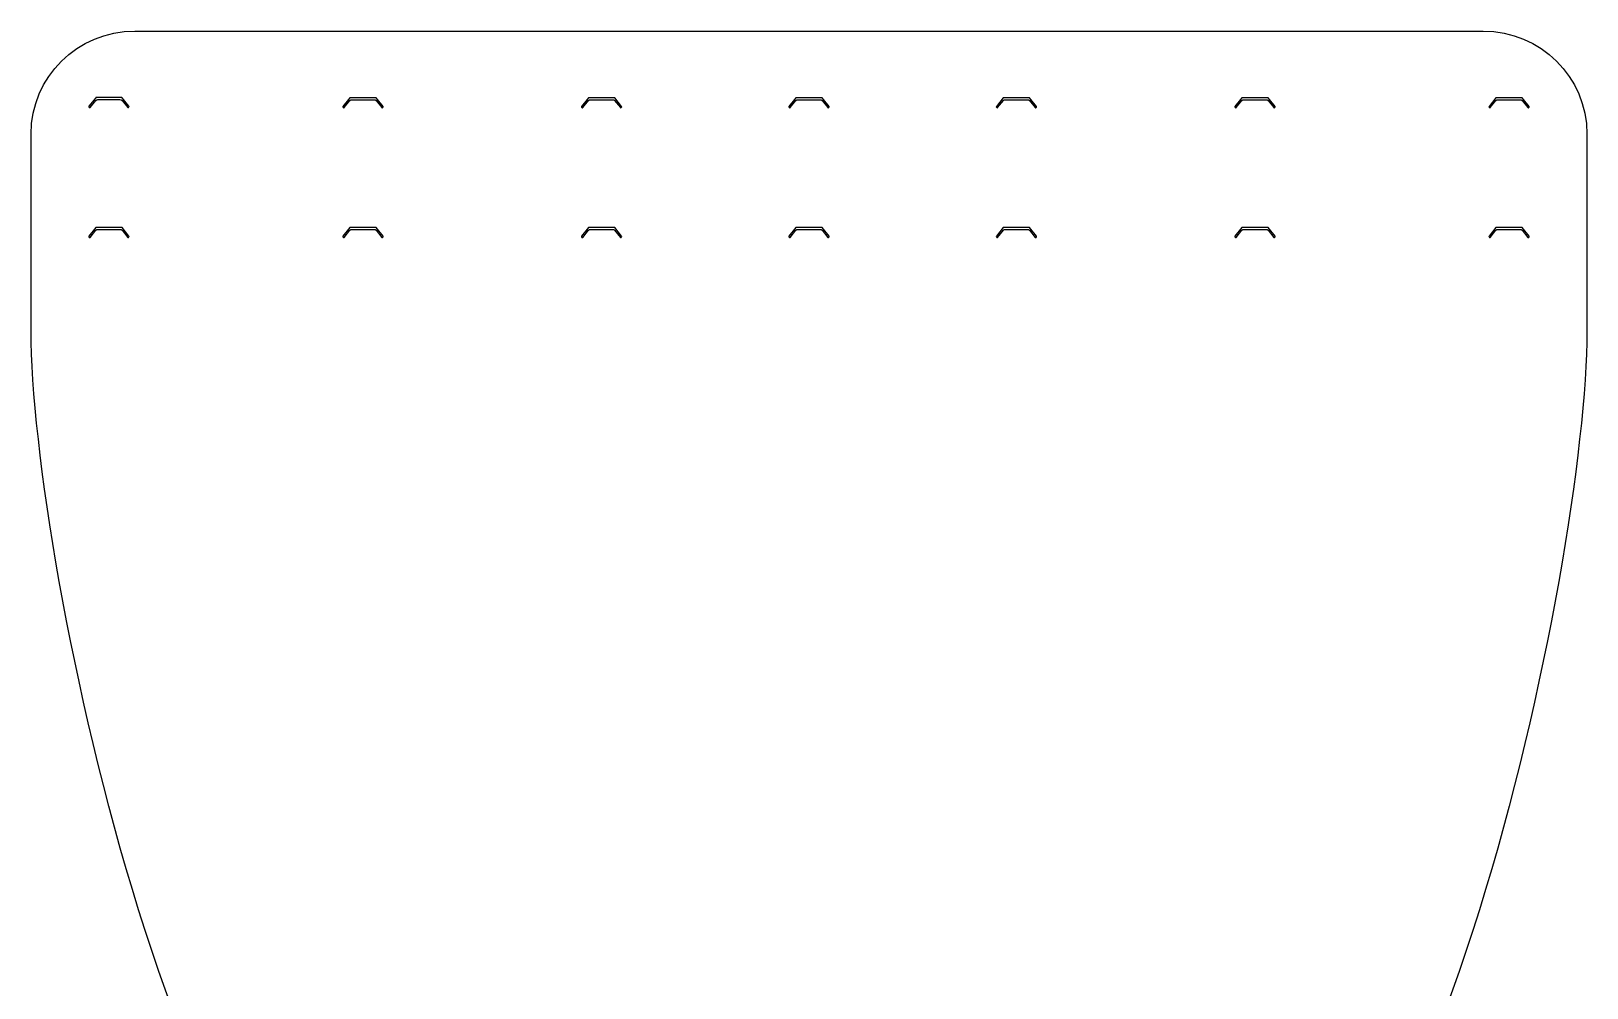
# Model space of a CAD drawing. Extents: x -205 to 122, y 418 to 787.
# Drawn here: x -204.7 to 95.3, y 602.6 to 787 of the extents above; entities that cross this region are included whole.
import ezdxf

# ---------------------------------------------------------------- set-up
doc = ezdxf.new("R2010")
doc.units = 0
doc.layers.get('0').update_dxf_attribs({"linetype": 'CONTINUOUS'})

msp = doc.modelspace()

# ---------------------------------------------------------------- linework, layer by layer
at = {"color": 1}
for p, q in [((-184.7254, 786.9995), (75.2742, 786.9995)), ((-192.2555, 774.1494), (-193.5886, 772.5105)), ((-187.2734, 774.1863), (-192.1779, 774.1863)), ((-185.8627, 772.5106), (-187.1958, 774.1494)), ((-143.2555, 774.1201), (-144.5886, 772.4812)), ((-138.2734, 774.157), (-143.1779, 774.157)), ((-136.8627, 772.4813), (-138.1958, 774.1201)), ((-97.2555, 774.1201), (-98.5886, 772.4812)), ((-92.2734, 774.157), (-97.1779, 774.157)), ((-90.8627, 772.4813), (-92.1958, 774.1201)), ((-57.2555, 774.1201), (-58.5886, 772.4812)), ((-52.2734, 774.157), (-57.1779, 774.157)), ((-50.8627, 772.4813), (-52.1958, 774.1201)), ((-17.2555, 774.1201), (-18.5886, 772.4812)), ((-12.2734, 774.157), (-17.1779, 774.157)), ((-10.8627, 772.4813), (-12.1958, 774.1201)), ((28.7445, 774.1201), (27.4114, 772.4812)), ((33.7266, 774.157), (28.8221, 774.157)), ((35.1373, 772.4813), (33.8042, 774.1201)), ((77.7445, 774.1201), (76.4114, 772.4812)), ((82.7266, 774.157), (77.8221, 774.157)), ((84.1373, 772.4813), (82.8042, 774.1201)), ((-193.5887, 772.3844), (-193.5056, 772.2819)), ((-193.3503, 772.2818), (-192.2516, 773.6331)), ((-191.8636, 773.8177), (-187.5877, 773.8177)), ((-187.1997, 773.6331), (-186.1014, 772.2817)), ((-187.1997, 773.6331), (-187.1997, 773.6331)), ((-185.9462, 772.2817), (-185.8627, 772.3844)), ((-144.5887, 772.3551), (-144.5056, 772.2526)), ((-144.3503, 772.2525), (-143.2516, 773.6038)), ((-142.8636, 773.7884), (-138.5877, 773.7884)), ((-138.1997, 773.6038), (-137.1014, 772.2524)), ((-138.1997, 773.6038), (-138.1997, 773.6038)), ((-136.9462, 772.2524), (-136.8627, 772.3551)), ((-98.5887, 772.3551), (-98.5056, 772.2526)), ((-98.3503, 772.2525), (-97.2516, 773.6038)), ((-96.8636, 773.7884), (-92.5877, 773.7884)), ((-92.1997, 773.6038), (-91.1014, 772.2524)), ((-92.1997, 773.6038), (-92.1997, 773.6038)), ((-90.9462, 772.2524), (-90.8627, 772.3551)), ((-58.5887, 772.3551), (-58.5056, 772.2526)), ((-58.3503, 772.2525), (-57.2516, 773.6038)), ((-56.8636, 773.7884), (-52.5877, 773.7884)), ((-52.1997, 773.6038), (-51.1014, 772.2524)), ((-52.1997, 773.6038), (-52.1997, 773.6038)), ((-50.9462, 772.2524), (-50.8627, 772.3551)), ((-18.5887, 772.3551), (-18.5056, 772.2526)), ((-18.3503, 772.2525), (-17.2516, 773.6038)), ((-16.8636, 773.7884), (-12.5877, 773.7884)), ((-12.1997, 773.6038), (-11.1014, 772.2524)), ((-12.1997, 773.6038), (-12.1997, 773.6038)), ((-10.9462, 772.2524), (-10.8627, 772.3551)), ((27.4113, 772.3551), (27.4944, 772.2526)), ((27.6497, 772.2525), (28.7484, 773.6038)), ((29.1364, 773.7884), (33.4123, 773.7884)), ((33.8003, 773.6038), (34.8986, 772.2524)), ((33.8003, 773.6038), (33.8003, 773.6038)), ((35.0538, 772.2524), (35.1373, 772.3551)), ((76.4113, 772.3551), (76.4944, 772.2526)), ((76.6497, 772.2525), (77.7484, 773.6038)), ((78.1364, 773.7884), (82.4123, 773.7884)), ((82.8003, 773.6038), (83.8986, 772.2524)), ((82.8003, 773.6038), (82.8003, 773.6038)), ((84.0538, 772.2524), (84.1373, 772.3551)), ((-204.7257, 729.1739), (-204.7257, 767.1592)), ((95.2746, 767.1592), (95.2746, 729.1739)), ((-193.5887, 747.3551), (-193.5056, 747.2526)), ((-192.2555, 749.1201), (-193.5886, 747.4812)), ((-193.3503, 747.2525), (-192.2516, 748.6038)), ((-187.2734, 749.157), (-192.1779, 749.157)), ((-191.8636, 748.7884), (-187.5877, 748.7884)), ((-187.1997, 748.6038), (-186.1014, 747.2524)), ((-187.1997, 748.6038), (-187.1997, 748.6038)), ((-185.8627, 747.4813), (-187.1958, 749.1201)), ((-185.9462, 747.2524), (-185.8627, 747.3551)), ((-144.5887, 747.3551), (-144.5056, 747.2526)), ((-143.2555, 749.1201), (-144.5886, 747.4812)), ((-144.3503, 747.2525), (-143.2516, 748.6038)), ((-138.2734, 749.157), (-143.1779, 749.157)), ((-142.8636, 748.7884), (-138.5877, 748.7884)), ((-138.1997, 748.6038), (-137.1014, 747.2524)), ((-138.1997, 748.6038), (-138.1997, 748.6038)), ((-136.8627, 747.4813), (-138.1958, 749.1201)), ((-136.9462, 747.2524), (-136.8627, 747.3551)), ((-98.5887, 747.3551), (-98.5056, 747.2526)), ((-97.2555, 749.1201), (-98.5886, 747.4812)), ((-98.3503, 747.2525), (-97.2516, 748.6038)), ((-92.2734, 749.157), (-97.1779, 749.157)), ((-96.8636, 748.7884), (-92.5877, 748.7884)), ((-92.1997, 748.6038), (-91.1014, 747.2524)), ((-92.1997, 748.6038), (-92.1997, 748.6038)), ((-90.8627, 747.4813), (-92.1958, 749.1201)), ((-90.9462, 747.2524), (-90.8627, 747.3551)), ((-58.5887, 747.3551), (-58.5056, 747.2526)), ((-57.2555, 749.1201), (-58.5886, 747.4812)), ((-58.3503, 747.2525), (-57.2516, 748.6038)), ((-52.2734, 749.157), (-57.1779, 749.157)), ((-56.8636, 748.7884), (-52.5877, 748.7884)), ((-52.1997, 748.6038), (-51.1014, 747.2524)), ((-52.1997, 748.6038), (-52.1997, 748.6038)), ((-50.8627, 747.4813), (-52.1958, 749.1201)), ((-50.9462, 747.2524), (-50.8627, 747.3551)), ((-18.5887, 747.3551), (-18.5056, 747.2526)), ((-17.2555, 749.1201), (-18.5886, 747.4812)), ((-18.3503, 747.2525), (-17.2516, 748.6038)), ((-12.2734, 749.157), (-17.1779, 749.157)), ((-16.8636, 748.7884), (-12.5877, 748.7884)), ((-12.1997, 748.6038), (-11.1014, 747.2524)), ((-12.1997, 748.6038), (-12.1997, 748.6038)), ((-10.8627, 747.4813), (-12.1958, 749.1201)), ((-10.9462, 747.2524), (-10.8627, 747.3551)), ((27.4113, 747.3551), (27.4944, 747.2526)), ((28.7445, 749.1201), (27.4114, 747.4812)), ((27.6497, 747.2525), (28.7484, 748.6038)), ((33.7266, 749.157), (28.8221, 749.157)), ((29.1364, 748.7884), (33.4123, 748.7884)), ((33.8003, 748.6038), (34.8986, 747.2524)), ((33.8003, 748.6038), (33.8003, 748.6038)), ((35.1373, 747.4813), (33.8042, 749.1201)), ((35.0538, 747.2524), (35.1373, 747.3551)), ((76.4113, 747.3551), (76.4944, 747.2526)), ((77.7445, 749.1201), (76.4114, 747.4812)), ((76.6497, 747.2525), (77.7484, 748.6038)), ((82.7266, 749.157), (77.8221, 749.157)), ((78.1364, 748.7884), (82.4123, 748.7884)), ((82.8003, 748.6038), (83.8986, 747.2524)), ((82.8003, 748.6038), (82.8003, 748.6038)), ((84.1373, 747.4813), (82.8042, 749.1201)), ((84.0538, 747.2524), (84.1373, 747.3551))]:
    msp.add_line(p, q, dxfattribs=at)
for points in [[(-204.7257, 767.1592), (-204.7257, 778.1506), (-195.8054, 786.9995), (-184.7254, 786.9995)], [(75.2742, 786.9995), (86.3542, 786.9995), (95.2746, 778.1506), (95.2746, 767.1592)], [(-192.1779, 774.1863), (-192.209, 774.1863), (-192.2358, 774.1736), (-192.2555, 774.1494)], [(-187.1958, 774.1494), (-187.2155, 774.1736), (-187.2423, 774.1863), (-187.2734, 774.1863)], [(-143.1779, 774.157), (-143.209, 774.157), (-143.2358, 774.1443), (-143.2555, 774.1201)], [(-138.1958, 774.1201), (-138.2155, 774.1443), (-138.2423, 774.157), (-138.2734, 774.157)], [(-97.1779, 774.157), (-97.209, 774.157), (-97.2358, 774.1443), (-97.2555, 774.1201)], [(-92.1958, 774.1201), (-92.2155, 774.1443), (-92.2423, 774.157), (-92.2734, 774.157)], [(-57.1779, 774.157), (-57.209, 774.157), (-57.2358, 774.1443), (-57.2555, 774.1201)], [(-52.1958, 774.1201), (-52.2155, 774.1443), (-52.2423, 774.157), (-52.2734, 774.157)], [(-17.1779, 774.157), (-17.209, 774.157), (-17.2358, 774.1443), (-17.2555, 774.1201)], [(-12.1958, 774.1201), (-12.2155, 774.1443), (-12.2423, 774.157), (-12.2734, 774.157)], [(28.8221, 774.157), (28.791, 774.157), (28.7642, 774.1443), (28.7445, 774.1201)], [(33.8042, 774.1201), (33.7845, 774.1443), (33.7577, 774.157), (33.7266, 774.157)], [(77.8221, 774.157), (77.791, 774.157), (77.7642, 774.1443), (77.7445, 774.1201)], [(82.8042, 774.1201), (82.7845, 774.1443), (82.7577, 774.157), (82.7266, 774.157)], [(-193.5886, 772.5105), (-193.6188, 772.4734), (-193.6188, 772.4215), (-193.5887, 772.3844)], [(-193.5056, 772.2819), (-193.486, 772.2577), (-193.4591, 772.2449), (-193.428, 772.2449)], [(-193.428, 772.2449), (-193.3968, 772.2449), (-193.37, 772.2576), (-193.3503, 772.2818)], [(-192.2516, 773.6331), (-192.1534, 773.7539), (-192.0193, 773.8177), (-191.8636, 773.8177)], [(-187.5877, 773.8177), (-187.432, 773.8177), (-187.2979, 773.7539), (-187.1997, 773.6331)], [(-186.1014, 772.2817), (-186.0818, 772.2575), (-186.055, 772.2448), (-186.0238, 772.2448)], [(-186.0238, 772.2448), (-185.9927, 772.2448), (-185.9659, 772.2575), (-185.9462, 772.2817)], [(-185.8627, 772.3844), (-185.8325, 772.4216), (-185.8325, 772.4735), (-185.8627, 772.5106)], [(-144.5886, 772.4812), (-144.6188, 772.4441), (-144.6188, 772.3922), (-144.5887, 772.3551)], [(-144.5056, 772.2526), (-144.486, 772.2284), (-144.4591, 772.2156), (-144.428, 772.2156)], [(-144.428, 772.2156), (-144.3968, 772.2156), (-144.37, 772.2283), (-144.3503, 772.2525)], [(-143.2516, 773.6038), (-143.1534, 773.7246), (-143.0193, 773.7884), (-142.8636, 773.7884)], [(-138.5877, 773.7884), (-138.432, 773.7884), (-138.2979, 773.7246), (-138.1997, 773.6038)], [(-137.1014, 772.2524), (-137.0818, 772.2282), (-137.055, 772.2155), (-137.0238, 772.2155)], [(-137.0238, 772.2155), (-136.9927, 772.2155), (-136.9659, 772.2282), (-136.9462, 772.2524)], [(-136.8627, 772.3551), (-136.8325, 772.3923), (-136.8325, 772.4442), (-136.8627, 772.4813)], [(-98.5886, 772.4812), (-98.6188, 772.4441), (-98.6188, 772.3922), (-98.5887, 772.3551)], [(-98.5056, 772.2526), (-98.486, 772.2284), (-98.4591, 772.2156), (-98.428, 772.2156)], [(-98.428, 772.2156), (-98.3968, 772.2156), (-98.37, 772.2283), (-98.3503, 772.2525)], [(-97.2516, 773.6038), (-97.1534, 773.7246), (-97.0193, 773.7884), (-96.8636, 773.7884)], [(-92.5877, 773.7884), (-92.432, 773.7884), (-92.2979, 773.7246), (-92.1997, 773.6038)], [(-91.1014, 772.2524), (-91.0818, 772.2282), (-91.055, 772.2155), (-91.0238, 772.2155)], [(-91.0238, 772.2155), (-90.9927, 772.2155), (-90.9659, 772.2282), (-90.9462, 772.2524)], [(-90.8627, 772.3551), (-90.8325, 772.3923), (-90.8325, 772.4442), (-90.8627, 772.4813)], [(-58.5886, 772.4812), (-58.6188, 772.4441), (-58.6188, 772.3922), (-58.5887, 772.3551)], [(-58.5056, 772.2526), (-58.486, 772.2284), (-58.4591, 772.2156), (-58.428, 772.2156)], [(-58.428, 772.2156), (-58.3968, 772.2156), (-58.37, 772.2283), (-58.3503, 772.2525)], [(-57.2516, 773.6038), (-57.1534, 773.7246), (-57.0193, 773.7884), (-56.8636, 773.7884)], [(-52.5877, 773.7884), (-52.432, 773.7884), (-52.2979, 773.7246), (-52.1997, 773.6038)], [(-51.1014, 772.2524), (-51.0818, 772.2282), (-51.055, 772.2155), (-51.0238, 772.2155)], [(-51.0238, 772.2155), (-50.9927, 772.2155), (-50.9659, 772.2282), (-50.9462, 772.2524)], [(-50.8627, 772.3551), (-50.8325, 772.3923), (-50.8325, 772.4442), (-50.8627, 772.4813)], [(-18.5886, 772.4812), (-18.6188, 772.4441), (-18.6188, 772.3922), (-18.5887, 772.3551)], [(-18.5056, 772.2526), (-18.486, 772.2284), (-18.4591, 772.2156), (-18.428, 772.2156)], [(-18.428, 772.2156), (-18.3968, 772.2156), (-18.37, 772.2283), (-18.3503, 772.2525)], [(-17.2516, 773.6038), (-17.1534, 773.7246), (-17.0193, 773.7884), (-16.8636, 773.7884)], [(-12.5877, 773.7884), (-12.432, 773.7884), (-12.2979, 773.7246), (-12.1997, 773.6038)], [(-11.1014, 772.2524), (-11.0818, 772.2282), (-11.055, 772.2155), (-11.0238, 772.2155)], [(-11.0238, 772.2155), (-10.9927, 772.2155), (-10.9659, 772.2282), (-10.9462, 772.2524)], [(-10.8627, 772.3551), (-10.8325, 772.3923), (-10.8325, 772.4442), (-10.8627, 772.4813)], [(27.4114, 772.4812), (27.3812, 772.4441), (27.3812, 772.3922), (27.4113, 772.3551)], [(27.4944, 772.2526), (27.514, 772.2284), (27.5409, 772.2156), (27.572, 772.2156)], [(27.572, 772.2156), (27.6032, 772.2156), (27.63, 772.2283), (27.6497, 772.2525)], [(28.7484, 773.6038), (28.8466, 773.7246), (28.9807, 773.7884), (29.1364, 773.7884)], [(33.4123, 773.7884), (33.568, 773.7884), (33.7021, 773.7246), (33.8003, 773.6038)], [(34.8986, 772.2524), (34.9182, 772.2282), (34.945, 772.2155), (34.9762, 772.2155)], [(34.9762, 772.2155), (35.0073, 772.2155), (35.0341, 772.2282), (35.0538, 772.2524)], [(35.1373, 772.3551), (35.1675, 772.3923), (35.1675, 772.4442), (35.1373, 772.4813)], [(76.4114, 772.4812), (76.3812, 772.4441), (76.3812, 772.3922), (76.4113, 772.3551)], [(76.4944, 772.2526), (76.514, 772.2284), (76.5409, 772.2156), (76.572, 772.2156)], [(76.572, 772.2156), (76.6032, 772.2156), (76.63, 772.2283), (76.6497, 772.2525)], [(77.7484, 773.6038), (77.8466, 773.7246), (77.9807, 773.7884), (78.1364, 773.7884)], [(82.4123, 773.7884), (82.568, 773.7884), (82.7021, 773.7246), (82.8003, 773.6038)], [(83.8986, 772.2524), (83.9182, 772.2282), (83.945, 772.2155), (83.9762, 772.2155)], [(83.9762, 772.2155), (84.0073, 772.2155), (84.0341, 772.2282), (84.0538, 772.2524)], [(84.1373, 772.3551), (84.1675, 772.3923), (84.1675, 772.4442), (84.1373, 772.4813)], [(-193.5886, 747.4812), (-193.6188, 747.4441), (-193.6188, 747.3922), (-193.5887, 747.3551)], [(-193.5056, 747.2526), (-193.486, 747.2284), (-193.4591, 747.2156), (-193.428, 747.2156)], [(-193.428, 747.2156), (-193.3968, 747.2156), (-193.37, 747.2283), (-193.3503, 747.2525)], [(-192.1779, 749.157), (-192.209, 749.157), (-192.2358, 749.1443), (-192.2555, 749.1201)], [(-192.2516, 748.6038), (-192.1534, 748.7246), (-192.0193, 748.7884), (-191.8636, 748.7884)], [(-187.5877, 748.7884), (-187.432, 748.7884), (-187.2979, 748.7246), (-187.1997, 748.6038)], [(-187.1958, 749.1201), (-187.2155, 749.1443), (-187.2423, 749.157), (-187.2734, 749.157)], [(-186.1014, 747.2524), (-186.0818, 747.2282), (-186.055, 747.2155), (-186.0238, 747.2155)], [(-186.0238, 747.2155), (-185.9927, 747.2155), (-185.9659, 747.2282), (-185.9462, 747.2524)], [(-185.8627, 747.3551), (-185.8325, 747.3923), (-185.8325, 747.4442), (-185.8627, 747.4813)], [(-144.5886, 747.4812), (-144.6188, 747.4441), (-144.6188, 747.3922), (-144.5887, 747.3551)], [(-144.5056, 747.2526), (-144.486, 747.2284), (-144.4591, 747.2156), (-144.428, 747.2156)], [(-144.428, 747.2156), (-144.3968, 747.2156), (-144.37, 747.2283), (-144.3503, 747.2525)], [(-143.1779, 749.157), (-143.209, 749.157), (-143.2358, 749.1443), (-143.2555, 749.1201)], [(-143.2516, 748.6038), (-143.1534, 748.7246), (-143.0193, 748.7884), (-142.8636, 748.7884)], [(-138.5877, 748.7884), (-138.432, 748.7884), (-138.2979, 748.7246), (-138.1997, 748.6038)], [(-138.1958, 749.1201), (-138.2155, 749.1443), (-138.2423, 749.157), (-138.2734, 749.157)], [(-137.1014, 747.2524), (-137.0818, 747.2282), (-137.055, 747.2155), (-137.0238, 747.2155)], [(-137.0238, 747.2155), (-136.9927, 747.2155), (-136.9659, 747.2282), (-136.9462, 747.2524)], [(-136.8627, 747.3551), (-136.8325, 747.3923), (-136.8325, 747.4442), (-136.8627, 747.4813)], [(-98.5886, 747.4812), (-98.6188, 747.4441), (-98.6188, 747.3922), (-98.5887, 747.3551)], [(-98.5056, 747.2526), (-98.486, 747.2284), (-98.4591, 747.2156), (-98.428, 747.2156)], [(-98.428, 747.2156), (-98.3968, 747.2156), (-98.37, 747.2283), (-98.3503, 747.2525)], [(-97.1779, 749.157), (-97.209, 749.157), (-97.2358, 749.1443), (-97.2555, 749.1201)], [(-97.2516, 748.6038), (-97.1534, 748.7246), (-97.0193, 748.7884), (-96.8636, 748.7884)], [(-92.5877, 748.7884), (-92.432, 748.7884), (-92.2979, 748.7246), (-92.1997, 748.6038)], [(-92.1958, 749.1201), (-92.2155, 749.1443), (-92.2423, 749.157), (-92.2734, 749.157)], [(-91.1014, 747.2524), (-91.0818, 747.2282), (-91.055, 747.2155), (-91.0238, 747.2155)], [(-91.0238, 747.2155), (-90.9927, 747.2155), (-90.9659, 747.2282), (-90.9462, 747.2524)], [(-90.8627, 747.3551), (-90.8325, 747.3923), (-90.8325, 747.4442), (-90.8627, 747.4813)], [(-58.5886, 747.4812), (-58.6188, 747.4441), (-58.6188, 747.3922), (-58.5887, 747.3551)], [(-58.5056, 747.2526), (-58.486, 747.2284), (-58.4591, 747.2156), (-58.428, 747.2156)], [(-58.428, 747.2156), (-58.3968, 747.2156), (-58.37, 747.2283), (-58.3503, 747.2525)], [(-57.1779, 749.157), (-57.209, 749.157), (-57.2358, 749.1443), (-57.2555, 749.1201)], [(-57.2516, 748.6038), (-57.1534, 748.7246), (-57.0193, 748.7884), (-56.8636, 748.7884)], [(-52.5877, 748.7884), (-52.432, 748.7884), (-52.2979, 748.7246), (-52.1997, 748.6038)], [(-52.1958, 749.1201), (-52.2155, 749.1443), (-52.2423, 749.157), (-52.2734, 749.157)], [(-51.1014, 747.2524), (-51.0818, 747.2282), (-51.055, 747.2155), (-51.0238, 747.2155)], [(-51.0238, 747.2155), (-50.9927, 747.2155), (-50.9659, 747.2282), (-50.9462, 747.2524)], [(-50.8627, 747.3551), (-50.8325, 747.3923), (-50.8325, 747.4442), (-50.8627, 747.4813)], [(-18.5886, 747.4812), (-18.6188, 747.4441), (-18.6188, 747.3922), (-18.5887, 747.3551)], [(-18.5056, 747.2526), (-18.486, 747.2284), (-18.4591, 747.2156), (-18.428, 747.2156)], [(-18.428, 747.2156), (-18.3968, 747.2156), (-18.37, 747.2283), (-18.3503, 747.2525)], [(-17.1779, 749.157), (-17.209, 749.157), (-17.2358, 749.1443), (-17.2555, 749.1201)], [(-17.2516, 748.6038), (-17.1534, 748.7246), (-17.0193, 748.7884), (-16.8636, 748.7884)], [(-12.5877, 748.7884), (-12.432, 748.7884), (-12.2979, 748.7246), (-12.1997, 748.6038)], [(-12.1958, 749.1201), (-12.2155, 749.1443), (-12.2423, 749.157), (-12.2734, 749.157)], [(-11.1014, 747.2524), (-11.0818, 747.2282), (-11.055, 747.2155), (-11.0238, 747.2155)], [(-11.0238, 747.2155), (-10.9927, 747.2155), (-10.9659, 747.2282), (-10.9462, 747.2524)], [(-10.8627, 747.3551), (-10.8325, 747.3923), (-10.8325, 747.4442), (-10.8627, 747.4813)], [(27.4114, 747.4812), (27.3812, 747.4441), (27.3812, 747.3922), (27.4113, 747.3551)], [(27.4944, 747.2526), (27.514, 747.2284), (27.5409, 747.2156), (27.572, 747.2156)], [(27.572, 747.2156), (27.6032, 747.2156), (27.63, 747.2283), (27.6497, 747.2525)], [(28.8221, 749.157), (28.791, 749.157), (28.7642, 749.1443), (28.7445, 749.1201)], [(28.7484, 748.6038), (28.8466, 748.7246), (28.9807, 748.7884), (29.1364, 748.7884)], [(33.4123, 748.7884), (33.568, 748.7884), (33.7021, 748.7246), (33.8003, 748.6038)], [(33.8042, 749.1201), (33.7845, 749.1443), (33.7577, 749.157), (33.7266, 749.157)], [(34.8986, 747.2524), (34.9182, 747.2282), (34.945, 747.2155), (34.9762, 747.2155)], [(34.9762, 747.2155), (35.0073, 747.2155), (35.0341, 747.2282), (35.0538, 747.2524)], [(35.1373, 747.3551), (35.1675, 747.3923), (35.1675, 747.4442), (35.1373, 747.4813)], [(76.4114, 747.4812), (76.3812, 747.4441), (76.3812, 747.3922), (76.4113, 747.3551)], [(76.4944, 747.2526), (76.514, 747.2284), (76.5409, 747.2156), (76.572, 747.2156)], [(76.572, 747.2156), (76.6032, 747.2156), (76.63, 747.2283), (76.6497, 747.2525)], [(77.8221, 749.157), (77.791, 749.157), (77.7642, 749.1443), (77.7445, 749.1201)], [(77.7484, 748.6038), (77.8466, 748.7246), (77.9807, 748.7884), (78.1364, 748.7884)], [(82.4123, 748.7884), (82.568, 748.7884), (82.7021, 748.7246), (82.8003, 748.6038)], [(82.8042, 749.1201), (82.7845, 749.1443), (82.7577, 749.157), (82.7266, 749.157)], [(83.8986, 747.2524), (83.9182, 747.2282), (83.945, 747.2155), (83.9762, 747.2155)], [(83.9762, 747.2155), (84.0073, 747.2155), (84.0341, 747.2282), (84.0538, 747.2524)], [(84.1373, 747.3551), (84.1675, 747.3923), (84.1675, 747.4442), (84.1373, 747.4813)], [(-130.0171, 538.9995), (-174.3371, 538.9995), (-204.7257, 685.2085), (-204.7257, 729.1739)], [(95.2746, 729.1739), (95.2746, 685.2085), (64.8859, 538.9995), (20.566, 538.9995)]]:
    msp.add_open_spline(points, degree=3, dxfattribs=at)

doc.saveas('drawing.dxf')
